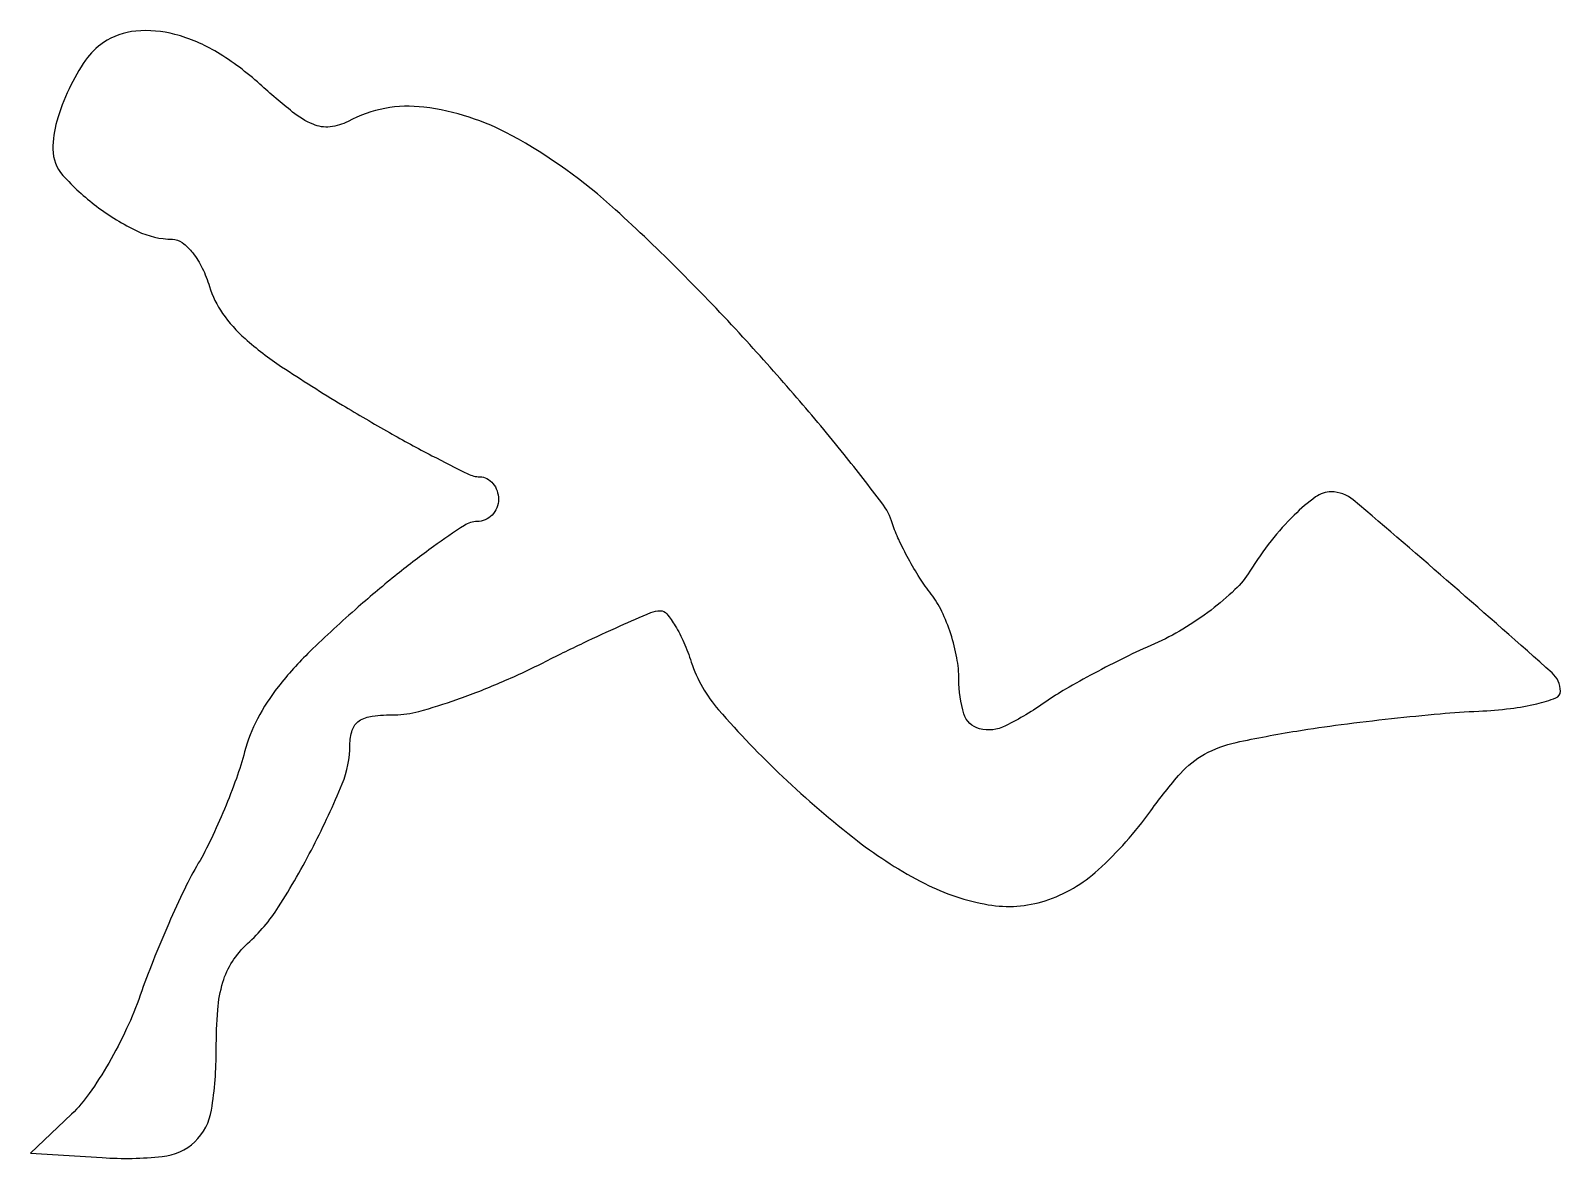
# Model space of a CAD drawing. Extents: x 0 to 102, y 0 to 76.
import ezdxf

# ---------------------------------------------------------------- set-up
doc = ezdxf.new("R2010")
doc.units = 0

msp = doc.modelspace()

# ---------------------------------------------------------------- linework, layer by layer
msp.add_lwpolyline([(4.399704, 75.234687, 0.094542), (3.206227, 74.060493, 0.040771), (2.086133, 72.120084, 0.040521), (1.268155, 69.953693, 0.070122), (1, 68.051043, 0.185395), (1.673523, 66.297026, 0.048251), (3.942089, 64.220986, 0.048766), (6.694305, 62.544059, 0.112307), (9.043203, 62.003738, -0.164021), (9.710128, 61.77711, -0.062945), (10.416341, 61.080656, -0.05282), (11.06032, 60.055978, -0.040708), (11.543203, 58.826258, 0.080346), (12.427706, 57.009847, 0.057311), (13.935607, 55.318082, 0.036337), (16.402811, 53.420374, 0.010317), (20.5, 50.838014, 0.006312), (23.655687, 48.992743, 0.0089), (26.517187, 47.434318, 0.005714), (28.942289, 46.204053, 0.112633), (29.75, 46.011756, -0.118872), (30.226799, 45.892019, -0.099633), (30.632812, 45.562828, -0.091368), (30.905504, 45.073798, -0.081792), (31, 44.5, -0.094596), (30.890698, 43.927441, -0.09679), (30.578499, 43.440625, -0.098919), (30.112622, 43.114751, -0.103665), (29.565102, 43, 0.146316), (28.705178, 42.742854, 0.010392), (26.620768, 41.310937, 0.013949), (24.179307, 39.452598, 0.010045), (21.556801, 37.25, 0.013129), (18.30866, 34.254615, 0.03366), (16.171983, 31.878106, 0.045485), (14.782636, 29.729995, 0.05538), (13.911152, 27.5, -0.020621), (13.352667, 25.714458, -0.012454), (12.552426, 23.646875, -0.012467), (11.653557, 21.629329, -0.021317), (10.791411, 20, 0.019801), (9.874849, 18.280458, 0.00882), (8.798629, 15.949103, 0.008714), (7.744915, 13.438758, 0.011664), (6.882678, 11.124605, -0.026424), (5.967685, 8.874149, -0.021226), (4.757216, 6.557254, -0.021712), (3.45146, 4.507991, -0.050026), (2.260719, 3.124605), (-0.5, 0.5), (4.327694, 0.192036, 0.040266), (8.36674, 0.259831, 0.16692), (10.554302, 1.257968, 0.165227), (11.679882, 3.396719, 0.039259), (12, 7.467457, -0.019042), (12.102, 10.144825, -0.052902), (12.442102, 11.99427, -0.071637), (13.083246, 13.390054, -0.065679), (14.108086, 14.595012, 0.067412), (16.190398, 17.060492, 0.02271), (18.53901, 21.14999, 0.021284), (20.48204, 25.349633, 0.098006), (21, 27.966756, -0.078426), (21.157751, 28.966301, -0.16804), (21.621938, 29.581961, -0.118415), (22.498784, 29.908069, -0.030091), (24.024964, 30, 0.06807), (25.632558, 30.219878, 0.0164), (28.202929, 31.028125, 0.016536), (31.117267, 32.160243, 0.015733), (34, 33.5, -0.00509), (36.731543, 34.840902, -0.007248), (39.18679, 35.971875, -0.00434), (41.266988, 36.872255, -0.100286), (41.897484, 37, -0.225853), (42.333815, 36.792313, -0.034711), (42.901594, 35.98494, -0.033042), (43.479438, 34.868043, -0.023156), (43.985322, 33.544476, 0.100187), (45.820199, 30.328477, 0.023417), (50.14129, 25.827529, 0.025104), (55.163948, 21.521238, 0.046329), (59.70034, 18.639285, 0.075851), (63.980444, 17.211559, 0.121015), (67.808105, 17.481106, 0.107771), (71.381273, 19.554945, 0.051898), (74.916242, 23.532899, -0.024951), (76.923039, 26.051954, -0.087301), (78.539246, 27.343094, -0.07186), (80.660641, 28.132932, -0.013455), (84.746871, 28.902015, -0.007429), (87.733622, 29.335931, -0.005104), (91.131893, 29.742955, -0.005146), (94.411961, 30.067772, -0.010426), (97, 30.242894, 0.01766), (99.143013, 30.41908, 0.030085), (100.911325, 30.736292, 0.031422), (102.196006, 31.134358, 0.311391), (102.5, 31.57515, 0.214222), (101.94239, 32.8169, 0.002673), (95.255448, 38.697445, 0.003038), (88.557626, 44.453247, 0.177795), (87.068635, 45, 0.158809), (86.020796, 44.658576, 0.03588), (84.571813, 43.433885, 0.03365), (83.025729, 41.706558, 0.026873), (81.595688, 39.656461, -0.063472), (80.589709, 38.417834, -0.028026), (78.981855, 37.047355, -0.027119), (77.086474, 35.762857, -0.03218), (75.165658, 34.770076, 0.010766), (73.184867, 33.851476, 0.008614), (71.090816, 32.779879, 0.008724), (69.187093, 31.720843, 0.021758), (67.84563, 30.863615, -0.037064), (65.132458, 29.244497, -0.180774), (63.383793, 29.057987, -0.262023), (62.34233, 30.05571, -0.073713), (62, 32.365141, 0.046395), (61.86396, 33.828095, 0.031959), (61.452908, 35.442325, 0.032302), (60.851407, 36.957871, 0.055209), (60.137561, 38.115141, -0.023771), (59.370356, 39.200132, -0.016534), (58.605294, 40.491388, -0.016716), (57.952171, 41.782304, -0.032804), (57.536675, 42.855543, 0.08628), (56.816716, 44.252329, 0.007006), (54.273449, 47.515332, 0.009261), (51.093383, 51.332459, 0.006988), (47.464787, 55.41087, 0.022341), (38.884692, 63.984945, 0.060171), (31.880319, 68.987283, 0.094447), (25.98713, 70.885716, 0.154898), (20.877831, 69.934617, -0.097288), (19.666672, 69.563368, -0.126165), (18.522142, 69.733467, -0.070058), (17.134196, 70.562487, -0.014099), (14.940691, 72.434617, 0.047288), (12.072815, 74.570798, 0.071637), (9.215314, 75.787935, 0.087814), (6.593218, 76.009931, 0.125151)], format="xyb", close=True)

doc.saveas('drawing.dxf')
